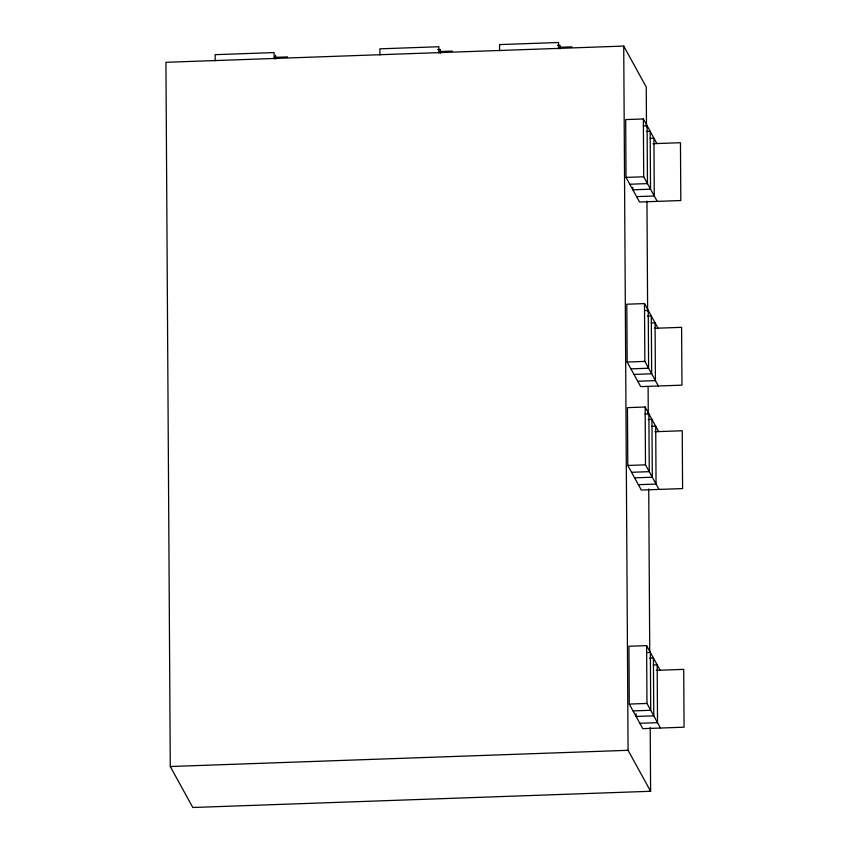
<?xml version="1.0" encoding="UTF-8"?>
<svg xmlns="http://www.w3.org/2000/svg" width="850" height="850" viewBox="0 0 850 850"><rect width="100%" height="100%" fill="white"/><g stroke="black" fill="none" stroke-linecap="round" stroke-linejoin="round"><path stroke-width="1.27" d="M437.729 49.566L440.342 49.47L440.374 53.189M557.409 45.326L560.033 45.231L560.054 48.949M274.412 57.386L287.523 56.929M440.438 51.51L452.232 51.085M560.129 47.271L571.923 46.846M274.507 58.129L277.132 58.044M439.227 52.296L441.851 52.201M646.499 126.841L646.255 87.061L623.719 46.081L165.931 62.305L170.276 766.519L192.801 807.5L650.601 791.276L650.207 727.621M656.869 143.544L643.354 118.957L625.664 119.584L626.025 177.406L639.54 202.002L680.818 200.536L680.457 142.715L653.076 143.682M643.322 125.927L647.105 125.789L647.466 183.611L629.776 184.238M646.372 131.484L650.165 131.357L650.526 189.178L632.836 189.805L632.814 187.17M650.133 138.316L653.926 138.178L654.277 195.999L636.586 196.626M626.025 177.406L643.716 176.779L657.231 201.376M658.017 328.174L644.491 303.588L626.801 304.215L627.162 362.036L640.677 386.623L681.955 385.156L681.604 327.335L654.511 328.291M644.459 310.547L648.253 310.409L648.603 368.231L630.912 368.858M647.519 316.104L651.302 315.977L651.663 373.798L633.972 374.425M651.27 322.936L655.063 322.798L655.414 380.63L637.723 381.257M627.162 362.036L644.852 361.409L658.367 385.996M658.654 431.598L645.139 407.012L627.438 407.639L627.799 465.46L641.314 490.046L682.593 488.58L682.242 430.759L654.861 431.726M645.097 413.971L648.89 413.833L649.241 471.665L631.55 472.292M648.157 419.528L651.95 419.401L652.301 477.222L634.61 477.849M651.907 426.36L655.701 426.233L656.062 484.054L638.361 484.681M627.799 465.46L645.49 464.833L659.005 489.419M660.121 670.214L646.606 645.628L628.915 646.255L629.276 704.076L642.791 728.662L684.069 727.196L683.719 669.375L656.338 670.352M646.574 652.588L650.367 652.46L650.718 710.281L633.027 710.908M649.634 658.155L653.416 658.017L653.778 715.838L636.087 716.465L636.066 713.841M653.384 664.987L657.178 664.849L657.528 722.67L639.838 723.297M629.276 704.076L646.967 703.449L660.482 728.036M170.276 766.519L628.076 750.306L650.601 791.276M646.956 201.11L647.636 311.185M648.104 386.782L648.274 414.63M648.731 488.899L649.74 652.024M643.354 118.957L643.716 176.779M644.491 303.588L644.852 361.409M645.139 407.012L645.49 464.833M646.606 645.628L646.967 703.449M623.719 46.081L628.076 750.306M558.567 48.694L558.535 42.5L499.556 44.593L499.598 50.787M438.887 52.934L438.844 46.739L379.876 48.833L379.908 55.027M275.634 55.303L275.655 59.022M274.168 58.767L274.125 52.572L215.156 54.666L215.188 60.86"/></g></svg>
